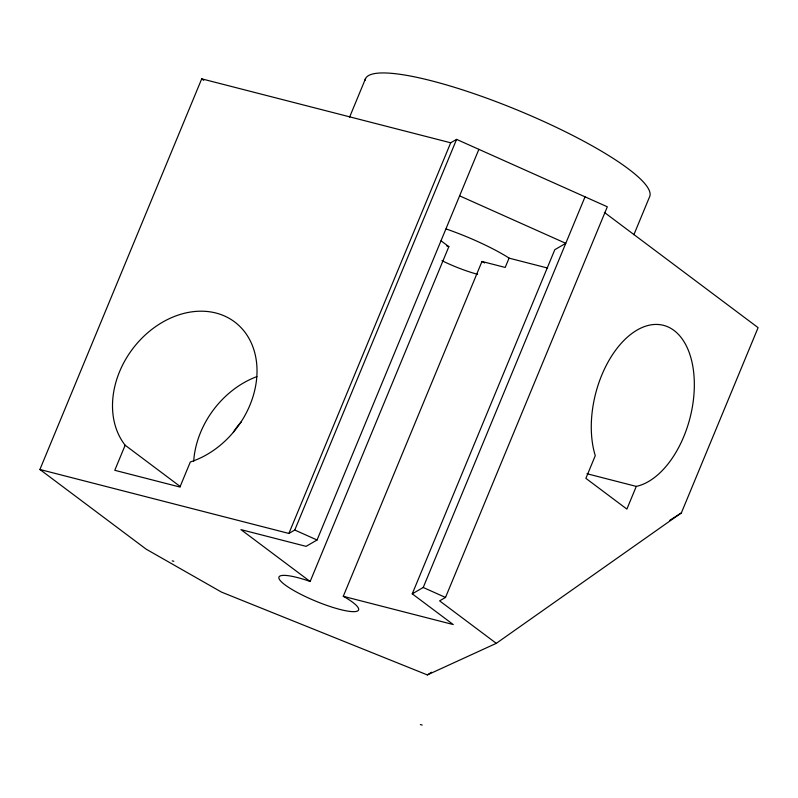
<?xml version="1.0" encoding="UTF-8"?>
<svg xmlns="http://www.w3.org/2000/svg" width="798" height="798" viewBox="0 0 798 798"><rect width="100%" height="100%" fill="white"/><g stroke="black" fill="none" stroke-linecap="round" stroke-linejoin="round"><path stroke-width="1.2" d="M496.286 643.338L427.349 674.918L221.515 592.116L146.204 549.194L39.9 469.493L201.714 78.842L450.69 142.792L456.586 139.381L607.318 206.792L445.503 597.443L439.608 600.854L496.286 643.338L681.352 512.934L758.1 327.659L604.395 212.428M125.156 445.234L114.772 470.301L179.939 487.039L190.323 461.972A83.072 65.386 -53.1 0 0 254.742 352.756A83.072 65.386 -53.1 0 0 154.902 327.11A83.072 65.386 -53.1 0 0 125.156 445.234L180.468 486.71M349.504 117.346L365.584 78.513M39.9 469.493L288.886 533.443L450.69 142.792M288.886 533.443L294.771 530.032L456.586 139.381M441.045 240.816L448.845 246.662L310.143 581.503L240.936 529.613L306.093 546.351L317.055 539.997L478.87 149.346M310.143 581.503L306.971 580.365A43.072 8.219 22.5 0 0 283.25 583.478A43.072 8.219 22.5 0 0 342.891 610.151A43.072 8.219 22.5 0 0 345.893 597.772L343.27 596.315L481.972 261.475L505.204 267.44L509.054 258.143L506.54 256.467A71.79 13.696 22.5 0 0 446.122 228.956M343.27 596.315L453.264 624.565L412.257 593.832L554.81 249.684L565.772 243.33L459.608 195.849M412.257 593.832L423.219 587.478L585.034 196.827M633.891 234.692L649.502 196.996A153.844 29.356 22.5 0 0 516.106 109.535A153.844 29.356 22.5 0 0 365.025 80.359M636.285 486.401L626.889 509.094L585.882 478.351L595.278 455.668A83.072 48.738 -75.6 0 1 631.457 333.813A83.072 48.738 -75.6 0 1 694.28 380.905A83.072 48.738 -75.6 0 1 636.285 486.401L586.969 473.733M427.349 674.918L431.548 672.245M669.811 520.306L681.352 512.934M509.054 258.143L547.618 268.048M172.218 560.864L173.834 561.273M420.356 724.574L422.162 725.043M446.73 245.904L448.845 246.662M294.771 530.032L317.055 539.997M423.219 587.478L445.503 597.443M481.972 261.475L484.595 262.931M201.714 78.842L203.699 80.339M193.695 461.194A83.072 65.386 -53.1 0 1 256.906 376.606M233.335 432.297A46.154 36.319 -53.1 0 1 241.385 421.783M477.613 274.322A43.072 8.219 22.5 0 1 441.972 260.697"/></g></svg>
